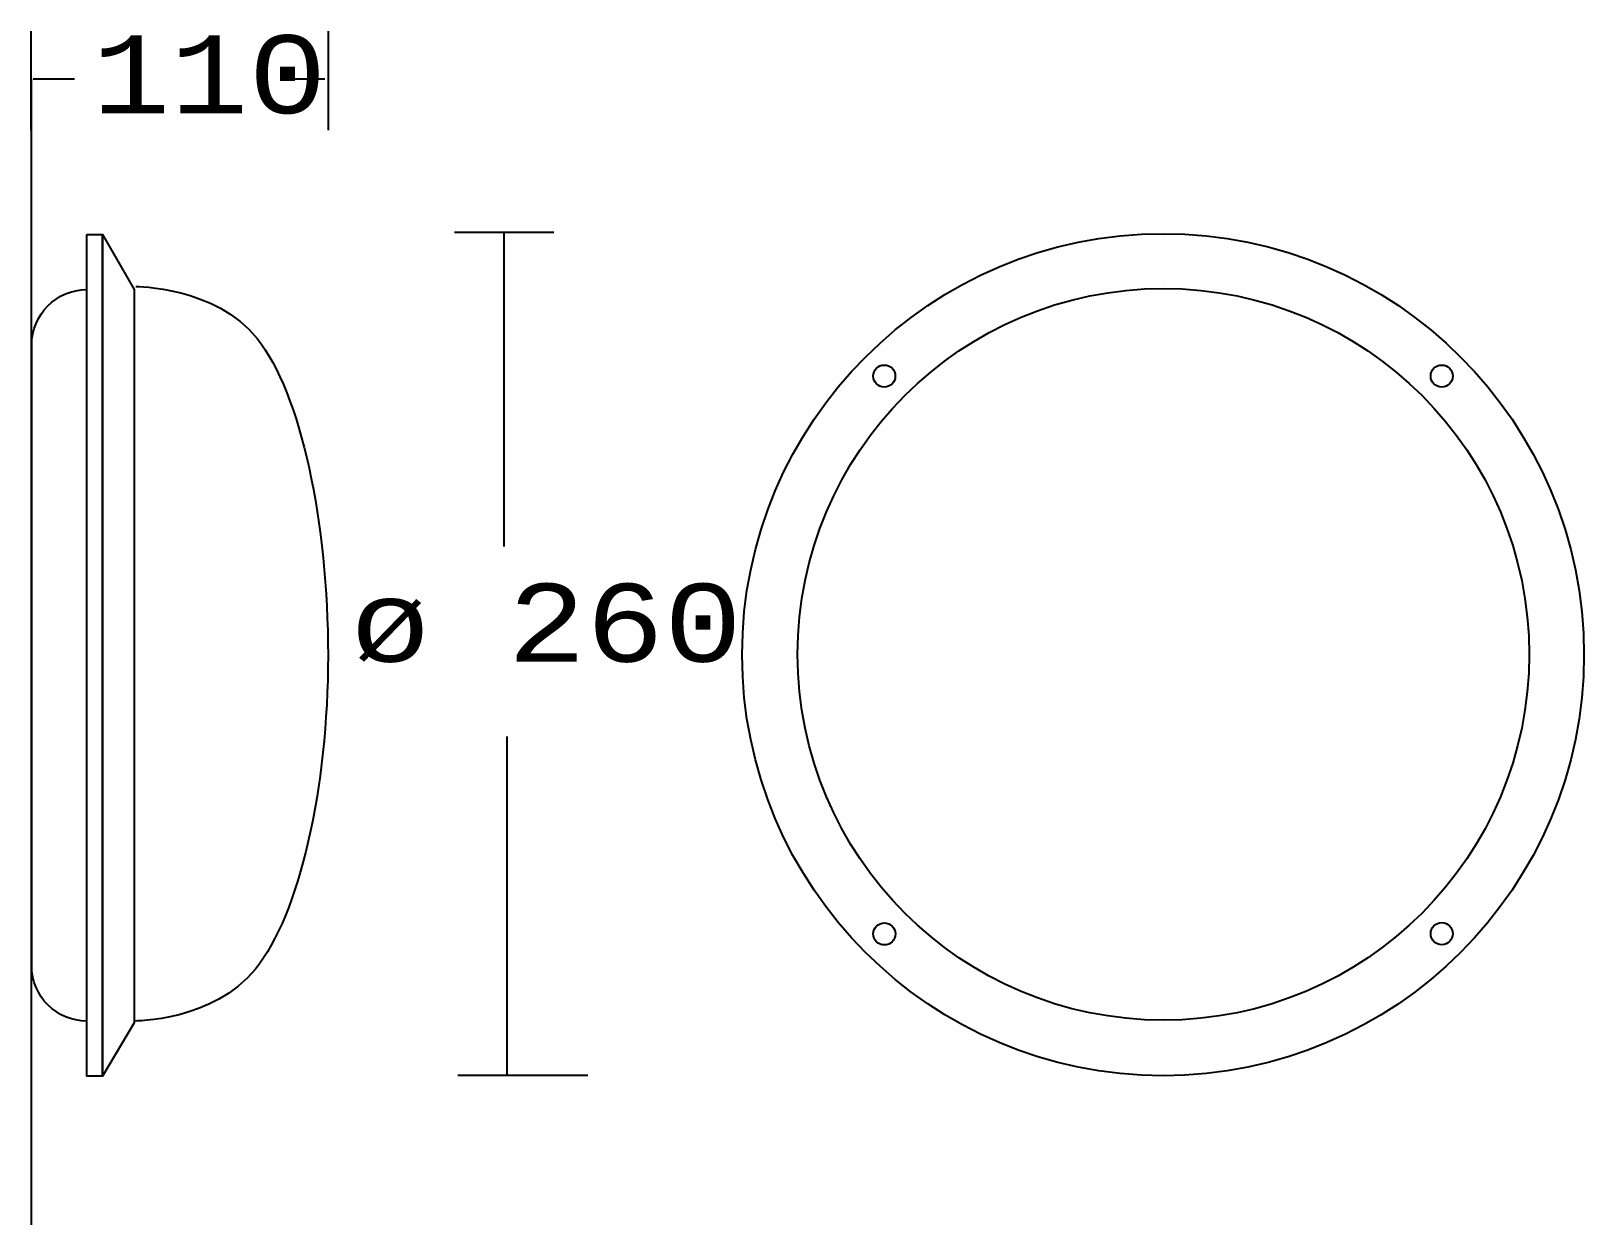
# Model space of a CAD drawing. Extents: x 29 to 203, y 0 to 134.
import ezdxf

# ---------------------------------------------------------------- set-up
doc = ezdxf.new("R2010")
doc.units = 0
doc.layers.add('LIVELLO_1', color=160, linetype='Continuous')
doc.styles.add('STD', font='txt')

# ---------------------------------------------------------------- blocks, each defined once
blk = doc.blocks.new('AI9-BLK1')
at = {"layer": 'LIVELLO_1', "color": 7}
for p, q in [((-73.03, 55.91), (-73.03, 67.03)), ((-39.65, 55.91), (-39.65, 67.04)), ((-73.04, 61.62), (-73.04, -66.98)), ((-68.17, 61.63), (-72.81, 61.63)), ((-40.05, 61.63), (-44.69, 61.63)), ((-14.36, 44.43), (-25.49, 44.43)), ((-19.93, 9.16), (-19.93, 44.43)), ((-61.47, 38.01), (-61.47, -44.1)), ((-61.47, 25.44), (-61.47, -2.34)), ((-61.47, -3.93), (-61.47, -31.36)), ((-19.57, -50.2), (-19.57, -12.17)), ((-10.51, -50.2), (-25.13, -50.2))]:
    blk.add_line(p, q, dxfattribs=at)
blk.add_lwpolyline([(-66.79, 44.19), (-65.02, 44.19), (-65.01, -50.3), (-66.79, -50.3)], close=True, dxfattribs=at)
blk.add_lwpolyline([(-61.47, -37.2), (-61.47, -44.28), (-65.01, -50.3), (-65.01, 44.2), (-61.47, 38.01), (-61.47, 30.93)], dxfattribs=at)
for centre, radius in [((54.06, -2.97), 47.26), ((54.1, -2.93), 41.07), ((22.75, 28.3), 1.24), ((85.36, 28.3), 1.24), ((22.77, -34.31), 1.24), ((85.36, -34.29), 1.24)]:
    blk.add_circle(centre, radius, dxfattribs=at)
for points, knots in [([(-61.29, 38.36), (-61.29, 38.36), (-52.37, 38.4), (-47.67, 32.52), (-42.71, 26.32), (-39.7, 11.82), (-39.7, -3.05), (-39.7, -17.91), (-42.89, -32.07), (-47.85, -38.26), (-52.55, -44.14), (-61.47, -44.1), (-61.47, -44.1)], [0, 0, 0, 0, 1, 1, 1, 2, 2, 2, 3, 3, 3, 4, 4, 4, 4]), ([(-66.78, -44.1), (-70.2, -44.1), (-72.97, -41.33), (-72.97, -37.91), (-72.97, -37.91), (-72.97, 31.81), (-72.97, 31.81), (-72.97, 35.23), (-70.2, 38.01), (-66.78, 38.01)], [0, 0, 0, 0, 1, 1, 1, 2, 2, 2, 3, 3, 3, 3])]:
    blk.add_open_spline(points, degree=3, knots=knots, dxfattribs=at)
at = {"layer": 'LIVELLO_1', "color": 7, "char_height": 8.7597, "attachment_point": 1, "style": 'STD'}
for s, insert in [('\\fCourier|b0|i0;\\H8.7597;\\C7;110', (-66.19, 66.57)), ('\\fCourier|b0|i0;\\H8.7597;\\C7;ø 260', (-37.09, 5))]:
    blk.add_mtext(s, dxfattribs=dict(at, insert=insert))

msp = doc.modelspace()

# ---------------------------------------------------------------- block references
at = {"layer": 'LIVELLO_1', "color": 7}
msp.add_blockref('AI9-BLK1', (101.599828, 67.054133), dxfattribs=at)

doc.saveas('drawing.dxf')
